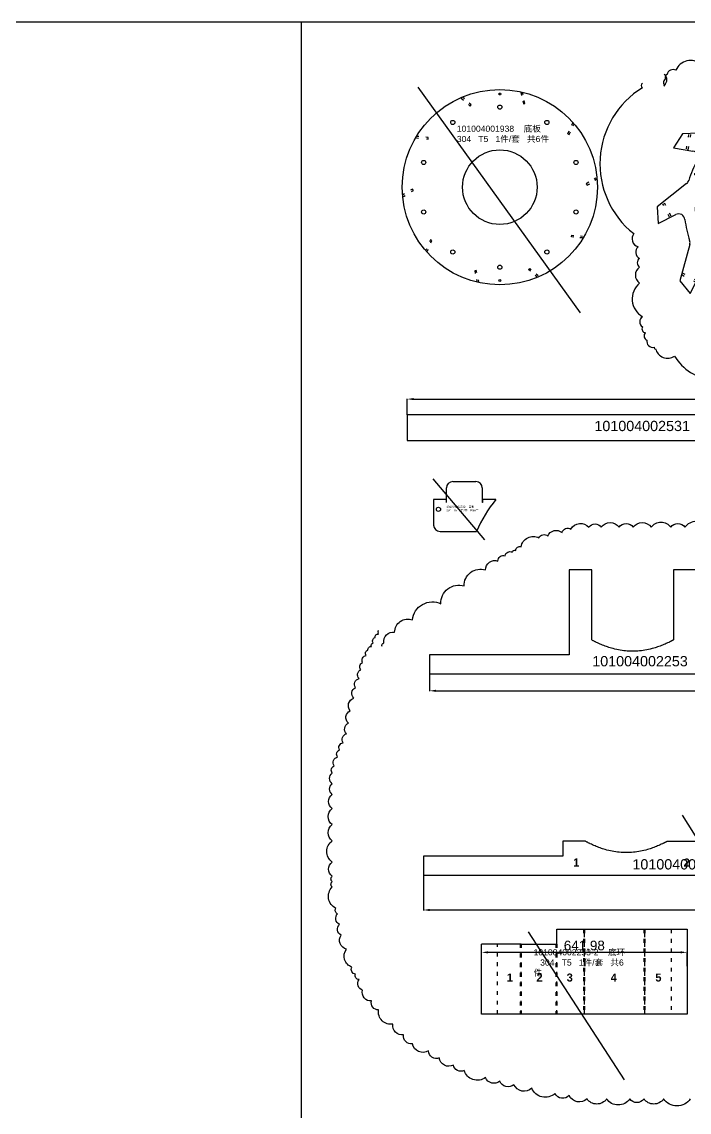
# Model space of a CAD drawing. Extents: x -89772 to 15958, y -15806 to 15762.
# Drawn here: x -36096 to -34011, y 9056 to 12460 of the extents above; entities that cross this region are included whole.
import ezdxf

# ---------------------------------------------------------------- set-up
doc = ezdxf.new("R2010")
doc.units = 0
doc.linetypes.add('ACAD_ISO03W100', pattern=[30, 12, -18])
doc.layers.get('0').update_dxf_attribs({"linetype": 'CONTINUOUS'})
doc.layers.get('DEFPOINTS').update_dxf_attribs({"linetype": 'CONTINUOUS'})
doc.styles.get("Standard").update_dxf_attribs({"font": 'arial.ttf'})
doc.dimstyles.new('ISO-25', dxfattribs={"dimtxt": 30, "dimasz": 20, "dimexe": 1.25, "dimexo": 0.625, "dimtad": 1, "dimtxsty": 'STANDARD', "dimcen": 2.5, "dimazin": 3, "dimtfac": 1, "dimtmove": 0, "dimatfit": 3})

# ---------------------------------------------------------------- blocks, each defined once
blk = doc.blocks.new('101004001938____底板')
at = {"color": 6, "linetype": 'CONTINUOUS'}
for p, q in [((-9914.3, 2223.4), (-9907.9, 2217.7)), ((-9904.7, 2221.6), (-9910.4, 2226.6)), ((-9728.3, 2241.4), (-9726.2, 2232.3)), ((-9721.5, 2234.1), (-9723, 2240.8)), ((-9722.2, 2214.2), (-9720.3, 2205.7)), ((-9715.4, 2206.7), (-9717.7, 2217)), ((-9892.3, 2203.9), (-9887.1, 2199.3)), ((-9883.8, 2203.1), (-9890, 2208.5)), ((-9887.1, 2199.3), (-9883.8, 2203.1)), ((-9720.3, 2205.7), (-9715.4, 2206.7)), ((-9567.4, 2145.7), (-9570.6, 2138.4)), ((-9581.7, 2112.8), (-9577.9, 2121.5)), ((-9581.7, 2112.8), (-9577.1, 2110.8)), ((-9577.1, 2110.8), (-9573.6, 2118.9)), ((-9563.1, 2143), (-9566, 2136.4)), ((-10054.7, 2099.7), (-10047.8, 2099)), ((-10046.8, 2103.9), (-10053.1, 2104.5)), ((-10017.8, 2101.2), (-10024.9, 2101.8)), ((-10023, 2096.6), (-10018.3, 2096.2)), ((-10018.3, 2096.2), (-10017.8, 2101.2)), ((-9515.7, 1961.1), (-9524.1, 1956.1)), ((-9524.1, 1956.1), (-9521.6, 1951.8)), ((-9521.6, 1951.8), (-9513.2, 1956.8)), ((-9494.1, 1973.9), (-9499.3, 1970.8)), ((-9491.6, 1969.5), (-9497, 1966.3)), ((-10091.9, 1924.8), (-10097.3, 1921.6)), ((-10094.8, 1917.3), (-10090.1, 1920.1)), ((-10066.3, 1939.9), (-10072.7, 1936.2)), ((-10069.7, 1932.1), (-10063.8, 1935.6)), ((-10063.8, 1935.6), (-10066.3, 1939.9)), ((-10010.8, 1781), (-10013.2, 1775.4)), ((-10006.2, 1779), (-10010.8, 1781)), ((-10009.3, 1771.8), (-10006.2, 1779)), ((-9570.1, 1790.6), (-9569.6, 1795.6)), ((-9563.1, 1789.9), (-9570.1, 1790.6)), ((-9569.6, 1795.6), (-9562.4, 1794.9)), ((-9535.8, 1787.3), (-9544.2, 1788.1)), ((-9535.8, 1792.3), (-9542.2, 1792.9)), ((-10024.9, 1748.6), (-10022.3, 1754.6)), ((-10020.3, 1746.6), (-10017.9, 1752.2)), ((-9867.6, 1686.1), (-9872.5, 1685)), ((-9872.5, 1685), (-9870.7, 1676.9)), ((-9865.8, 1678), (-9867.6, 1686.1)), ((-9704.1, 1688.7), (-9700.8, 1692.4)), ((-9698.6, 1683.8), (-9704.1, 1688.7)), ((-9700.8, 1692.4), (-9695.8, 1688)), ((-9678.1, 1665.7), (-9683.5, 1670.4)), ((-9674.2, 1668.9), (-9680.2, 1674.2)), ((-9864.9, 1650.9), (-9866.3, 1657.4)), ((-9859.8, 1650.9), (-9861.1, 1656.8))]:
    blk.add_line(p, q, dxfattribs=at)
at = {"color": 7, "linetype": 'CONTINUOUS'}
for centre, radius in [((-9794, 1945.9), 304.8), ((-9794, 2195.9), 6.5), ((-9940.9, 2148.1), 6.5), ((-9647, 2148.1), 6.5), ((-9794, 1945.9), 116.5), ((-10031.7, 2023.1), 6.5), ((-9556.2, 2023.1), 6.5), ((-10031.7, 1868.6), 6.5), ((-9556.2, 1868.6), 6.5), ((-9940.9, 1743.6), 6.5), ((-9647, 1743.6), 6.5), ((-9794, 1695.9), 6.5)]:
    blk.add_circle(centre, radius, dxfattribs=at)
at = {"color": 6, "linetype": 'CONTINUOUS'}
for centre in [(-9794, 2236.9), (-9794, 1654.9)]:
    blk.add_circle(centre, 3, dxfattribs=at)
at = {"color": 3, "insert": (-9928.3, 2138), "char_height": 19.2, "width": 295.483, "attachment_point": 1}
blk.add_mtext('101004001938    {\\fSimSun|b0|i0|c134|p2;底板  } 304   T5   1{\\fSimSun|b0|i0|c134|p2;件}/{\\fSimSun|b0|i0|c134|p2;套}   {\\fSimSun|b0|i0|c134|p2;共}6{\\fSimSun|b0|i0|c134|p2;件}', dxfattribs=at)
blk = doc.blocks.new('101004002509____顶板')
at = {"color": 7, "linetype": 'CONTINUOUS'}
for p, q in [((-8967.4, 2250), (-9015.6, 2231.8)), ((-8869.5, 2185.4), (-8967.4, 2250)), ((-8776.3, 2259.2), (-8767.1, 2198.1)), ((-8726.6, 2245.7), (-8776.3, 2259.2)), ((-9015.6, 2231.8), (-8972.2, 2187.7)), ((-8685.4, 2135.8), (-8726.6, 2245.7)), ((-9164.8, 2112.1), (-9193, 2068.9)), ((-9047.5, 2117.3), (-9164.8, 2112.1)), ((-8566.6, 2140.8), (-8595.1, 2085.9)), ((-8534.3, 2100.6), (-8566.6, 2140.8)), ((-8565.6, 1987.5), (-8534.3, 2100.6)), ((-9193, 2068.9), (-9132.1, 2058.8)), ((-9151.6, 1957.5), (-9243.4, 1884.4)), ((-8466.6, 1921.7), (-8521.8, 1894.1)), ((-8464.1, 1870.2), (-8466.6, 1921.7)), ((-9243.4, 1884.4), (-9240.9, 1832.9)), ((-9240.9, 1832.9), (-9185.6, 1860.5)), ((-8555.9, 1797.1), (-8464.1, 1870.2)), ((-9141.9, 1767.1), (-9173.1, 1654)), ((-9140.8, 1613.8), (-9112.4, 1668.6)), ((-8514.4, 1685.6), (-8575.4, 1695.8)), ((-8542.7, 1642.5), (-8514.4, 1685.6)), ((-9173.1, 1654), (-9140.8, 1613.8)), ((-8659.9, 1637.3), (-8542.7, 1642.5)), ((-9022.1, 1618.8), (-8980.9, 1508.9)), ((-8838, 1569.2), (-8740.1, 1504.5)), ((-8691.9, 1522.8), (-8735.2, 1566.8)), ((-8931.1, 1495.4), (-8940.3, 1556.5)), ((-8980.9, 1508.9), (-8931.1, 1495.4)), ((-8740.1, 1504.5), (-8691.9, 1522.8))]:
    blk.add_line(p, q, dxfattribs=at)
at = {"color": 6, "linetype": 'CONTINUOUS'}
for p, q in [((-8952.4, 2237.8), (-8959.4, 2230.9)), ((-8947.7, 2234.1), (-8954.6, 2227.3)), ((-8768.4, 2220), (-8760.6, 2221.1)), ((-8767.5, 2214), (-8759.7, 2215.2)), ((-8721.8, 2227), (-8730.8, 2225.6)), ((-8729.9, 2219.7), (-8721.8, 2220.9)), ((-8986.5, 2204.3), (-8980.3, 2210.4)), ((-8982.2, 2200.1), (-8976.1, 2206.1)), ((-9145.7, 2109.9), (-9147, 2102)), ((-9139.6, 2109.9), (-9140.9, 2102)), ((-8586.4, 2099.2), (-8577.6, 2094.7)), ((-8582.6, 2104), (-8574.9, 2100)), ((-8553.9, 2082.3), (-8543.4, 2076.9)), ((-8542.4, 2083.1), (-8551.1, 2087.7)), ((-9151.7, 2073.7), (-9153.1, 2065.2)), ((-9145.8, 2072.8), (-9147.4, 2062.9)), ((-9226.9, 1894.4), (-9223.9, 1888.4)), ((-9221.5, 1897.1), (-9218.1, 1890.1)), ((-8503.1, 1891.9), (-8506.4, 1898.5)), ((-8501.5, 1902.1), (-8497.3, 1893.7)), ((-9210.5, 1861.5), (-9206.4, 1853.4)), ((-9205.7, 1865.4), (-9201, 1856.1)), ((-8486, 1857.6), (-8489.9, 1865.4)), ((-8480.6, 1860.3), (-8484.5, 1868.1)), ((-9165.7, 1671.8), (-9159.4, 1668.5)), ((-9163, 1677.1), (-9157.5, 1674.3)), ((-8561.2, 1684.8), (-8560.2, 1690.9)), ((-8555.4, 1683), (-8554.2, 1690)), ((-9130.7, 1653.6), (-9124.3, 1650.3)), ((-9128.5, 1659.2), (-9122.5, 1656.1)), ((-8567.6, 1646.2), (-8566.3, 1654.3)), ((-8561.8, 1644.5), (-8560.5, 1652.5)), ((-8986.5, 1533.5), (-8979.2, 1534.6)), ((-8950, 1539), (-8943, 1540.1)), ((-8948.3, 1533.2), (-8942.1, 1534.2)), ((-8733, 1546.9), (-8725.3, 1554.5)), ((-8728.7, 1542.6), (-8721.8, 1549.4)), ((-8985.6, 1527.6), (-8979.2, 1528.6)), ((-8758.8, 1521.5), (-8749.9, 1530.2)), ((-8754.6, 1517.2), (-8746.9, 1524.8))]:
    blk.add_line(p, q, dxfattribs=at)
at = {"color": 7, "linetype": 'CONTINUOUS'}
blk.add_circle((-8853.7, 1877.3), 269.8, dxfattribs=at)
at = {"color": 6, "linetype": 'CONTINUOUS'}
for centre in [(-9123.5, 1986.3), (-8583.9, 1768.3)]:
    blk.add_circle(centre, 3, dxfattribs=at)
at = {"color": 7, "linetype": 'CONTINUOUS'}
for centre, radius, start, end in [((-8986.5, 2173.7), 20, 294.1277, 44.5491), ((-8858.4, 2202.1), 20, 236.5491, 270.8332), ((-8853.7, 1877.3), 304.8, 78.1277, 90.8332), ((-8786.9, 2195.1), 20, 258.1277, 8.5491), ((-8853.7, 1877.3), 304.8, 114.1277, 126.8332), ((-9048.4, 2137.2), 20, 272.5491, 306.8332), ((-8666.7, 2142.8), 20, 200.5491, 234.8332), ((-8853.7, 1877.3), 304.8, 42.1277, 54.8332), ((-8612.8, 2095.2), 20, 222.1277, 332.5491), ((-9135.4, 2039.1), 20, 330.1277, 80.5491), ((-8853.7, 1877.3), 304.8, 150.1277, 162.8332), ((-8546.3, 1982.1), 20, 164.5491, 198.8332), ((-8853.7, 1877.3), 304.8, 6.1277, 18.8332), ((-9164.1, 1973.2), 20, 308.5491, 342.8332), ((-8530.8, 1912), 20, 186.1277, 296.5491), ((-9176.7, 1842.6), 20, 6.1277, 116.5491), ((-8853.7, 1877.3), 304.8, 186.1277, 198.8332), ((-9161.1, 1772.4), 20, 344.5491, 18.8332), ((-8853.7, 1877.3), 304.8, 330.1277, 342.8332), ((-8543.4, 1781.4), 20, 128.5491, 162.8332), ((-8572.1, 1715.5), 20, 150.1277, 260.5491), ((-9094.6, 1659.4), 20, 42.1277, 152.5491), ((-8853.7, 1877.3), 304.8, 222.1277, 234.8332), ((-8659, 1617.3), 20, 92.5491, 126.8332), ((-9040.8, 1611.8), 20, 20.5491, 54.8332), ((-8853.7, 1877.3), 304.8, 294.1277, 306.8332), ((-8920.5, 1559.4), 20, 78.1277, 188.5491), ((-8853.7, 1877.3), 304.8, 258.1277, 270.8332), ((-8849, 1552.5), 20, 56.5491, 90.8332), ((-8721, 1580.9), 20, 114.1277, 224.5491)]:
    blk.add_arc(centre, radius, start, end, dxfattribs=at)
at = {"color": 3, "insert": (-8944.1, 2164.1), "char_height": 6.4, "width": 195.791, "attachment_point": 1}
blk.add_mtext('101004002509    {\\fSimSun|b0|i0|c134|p2;顶板  } 304   T5   1{\\fSimSun|b0|i0|c134|p2;件}/{\\fSimSun|b0|i0|c134|p2;套}   {\\fSimSun|b0|i0|c134|p2;共}6{\\fSimSun|b0|i0|c134|p2;件}', dxfattribs=at)
blk = doc.blocks.new('101004002532____弯板VV1')
at = {"color": 7, "linetype": 'CONTINUOUS'}
for p, q in [((-6768.6, 1979.5), (-6696.6, 1979.5)), ((-6788.6, 1913.8), (-6788.6, 1959.5)), ((-6676.6, 1959.5), (-6676.6, 1913.8)), ((-6828.6, 1923.8), (-6828.6, 1843.8)), ((-6788.8, 1923.8), (-6828.6, 1923.8)), ((-6788.8, 1913.8), (-6788.8, 1923.8)), ((-6788.8, 1913.8), (-6788.6, 1913.8)), ((-6676.4, 1913.8), (-6676.6, 1913.8)), ((-6676.4, 1923.8), (-6676.4, 1913.8)), ((-6634.1, 1923.8), (-6676.4, 1923.8)), ((-6808.6, 1823.8), (-6694.4, 1823.8))]:
    blk.add_line(p, q, dxfattribs=at)
blk.add_circle((-6813.6, 1892.8), 6.5, dxfattribs=at)
for centre, radius, start, end in [((-6768.6, 1959.5), 20, 90, 180), ((-6696.6, 1959.5), 20, 0, 90), ((-6299.1, 1653.8), 430.3, 141.1363, 156.7295), ((-6808.6, 1843.8), 20, 180, 270)]:
    blk.add_arc(centre, radius, start, end, dxfattribs=at)
at = {"color": 3, "insert": (-6788.9, 1903.8), "char_height": 6.4, "width": 102.49, "attachment_point": 1}
blk.add_mtext('101004002532    {\\fSimSun|b0|i0|c134|p2;弯板  } 304   T5   4{\\fSimSun|b0|i0|c134|p2;件}/{\\fSimSun|b0|i0|c134|p2;套}   {\\fSimSun|b0|i0|c134|p2;共}96{\\fSimSun|b0|i0|c134|p2;件}', dxfattribs=at)
blk = doc.blocks.new('101004002531____环')
at = {"color": 7, "linetype": 'CONTINUOUS'}
for p, q in [((-6911.1, 2187.7), (-6911.1, 2107.7)), ((-4385.2, 2187.7), (-6911.1, 2187.7)), ((-4385.2, 2107.7), (-4385.2, 2187.7)), ((-6911.1, 2107.7), (-4385.2, 2107.7))]:
    blk.add_line(p, q, dxfattribs=at)
at = {"color": 3, "insert": (-6326.5, 2169.1), "char_height": 32, "width": 988.201, "attachment_point": 1}
blk.add_mtext('101004002531    {\\fSimSun|b0|i0|c134|p2;环  } 304   T5   1{\\fSimSun|b0|i0|c134|p2;件}/{\\fSimSun|b0|i0|c134|p2;套}   {\\fSimSun|b0|i0|c134|p2;共}24{\\fSimSun|b0|i0|c134|p2;件}', dxfattribs=at)
blk = doc.blocks.new('*D21')
at = {"color": 0}
for p, q in [((-34660, 9511.9), (-34660, 9556)), ((-34640, 9554.8), (-34038.1, 9554.8)), ((-34018.1, 9511.9), (-34018.1, 9556))]:
    blk.add_line(p, q, dxfattribs=at)
for points in [[(-34640, 9558.1), (-34640, 9551.4), (-34660, 9554.8)], [(-34038.1, 9558.1), (-34038.1, 9551.4), (-34018.1, 9554.8)]]:
    blk.add_solid(points, dxfattribs=at)
at = {"layer": 'DEFPOINTS', "color": 0}
for p in [(-34018.1, 9554.8), (-34660, 9511.2), (-34018.1, 9511.2)]:
    blk.add_point(p, dxfattribs=at)
at = {"color": 0, "insert": (-34339, 9573.4), "char_height": 30, "attachment_point": 5}
blk.add_mtext('641,98', dxfattribs=at)
blk = doc.blocks.new('*D23')
at = {"color": 0}
for p, q in [((-34841.7, 9794.8), (-34841.7, 9685.7)), ((-32310.7, 9794.8), (-32310.7, 9685.7)), ((-34821.7, 9687), (-32330.7, 9687))]:
    blk.add_line(p, q, dxfattribs=at)
for points in [[(-34821.7, 9690.3), (-34821.7, 9683.7), (-34841.7, 9687)], [(-32330.7, 9690.3), (-32330.7, 9683.7), (-32310.7, 9687)]]:
    blk.add_solid(points, dxfattribs=at)
at = {"layer": 'DEFPOINTS', "color": 0}
for p in [(-34841.7, 9795.4), (-32310.7, 9795.4), (-32310.7, 9687)]:
    blk.add_point(p, dxfattribs=at)
at = {"color": 0, "insert": (-33576.2, 9705.7), "char_height": 30, "attachment_point": 5}
blk.add_mtext('2530,96', dxfattribs=at)
blk = doc.blocks.new('101004002253-1____底环')
at = {"color": 7, "linetype": 'CONTINUOUS'}
for p, q in [((-34405.9, 9901.5), (-34405.9, 9855.4)), ((-33971, 9855.4), (-33971, 9901.5)), ((-34405.9, 9855.4), (-34841.7, 9855.4)), ((-34841.7, 9855.4), (-34841.7, 9795.4)), ((-33535.2, 9855.4), (-33971, 9855.4)), ((-33024.6, 9855.4), (-33451.9, 9855.4)), ((-32405.2, 9855.4), (-32839.3, 9855.4)), ((-32310.7, 9855.4), (-32323.1, 9855.4)), ((-32310.7, 9795.4), (-32310.7, 9855.4)), ((-34841.7, 9795.4), (-32310.7, 9795.4))]:
    blk.add_line(p, q, dxfattribs=at)
for p, q in [((-34335.6, 9901.5), (-34405.9, 9901.5)), ((-34080, 9901.5), (-33971, 9901.5)), ((-33535.2, 9855.4), (-33451.9, 9855.4)), ((-33024.6, 9855.4), (-32839.3, 9855.4)), ((-32405.2, 9855.4), (-32323.1, 9855.4))]:
    blk.add_line(p, q)
at = {"color": 1}
for p, q in [((-33535.2, 9855.4), (-33535.2, 9853.4)), ((-33451.9, 9855.4), (-33451.9, 9853.4)), ((-33024.6, 9855.4), (-33024.6, 9853.4)), ((-32839.3, 9855.4), (-32839.3, 9853.4)), ((-32405.2, 9855.4), (-32405.2, 9854.4)), ((-32323.1, 9855.4), (-32323.1, 9854.4))]:
    blk.add_line(p, q, dxfattribs=at)
at = {"color": 7, "linetype": 'CONTINUOUS'}
blk.add_open_spline([(-34080, 9901.5), (-34080.5, 9901.2), (-34081.6, 9900.6), (-34083.3, 9899.7), (-34085, 9898.8), (-34086.7, 9897.9), (-34088.3, 9897.1), (-34090, 9896.2), (-34091.6, 9895.4), (-34093.2, 9894.6), (-34096.8, 9892.9), (-34102.4, 9890.2), (-34112.7, 9885.8), (-34125.7, 9880.7), (-34143.6, 9875), (-34163.5, 9870.2), (-34185.6, 9867), (-34207.8, 9866), (-34229.9, 9867), (-34252, 9870.2), (-34271.9, 9875), (-34289.8, 9880.7), (-34302.8, 9885.8), (-34313.1, 9890.2), (-34319.1, 9893.1), (-34323.6, 9895.3), (-34326.5, 9896.7), (-34329.5, 9898.3), (-34332.5, 9899.9), (-34334.5, 9900.9), (-34335.6, 9901.5)], degree=3, knots=[0, 0, 0, 0, 0.007194, 0.014326, 0.021396, 0.028403, 0.035348, 0.042232, 0.049054, 0.055814, 0.062514, 0.093982, 0.125026, 0.188271, 0.250035, 0.334705, 0.417786, 0.5, 0.582211, 0.665293, 0.749965, 0.811727, 0.874975, 0.906015, 0.937487, 0.949555, 0.961839, 0.974341, 0.987061, 1, 1, 1, 1], dxfattribs=at)
at = {"color": 6, "char_height": 25, "width": 25, "attachment_point": 1}
for s, insert in [('{\\fArial|b1|i0|c0|p34;1}', (-34373.9, 9847.8)), ('{\\fArial|b1|i0|c0|p34;2}', (-34028.8, 9847.8)), ('{\\fArial|b1|i0|c0|p34;3}', (-33501.6, 9847.8)), ('{\\fArial|b1|i0|c0|p34;4}', (-32939.7, 9847.8)), ('{\\fArial|b1|i0|c0|p34;5}', (-32369.2, 9847.8))]:
    blk.add_mtext(s, dxfattribs=dict(at, insert=insert))
at = {"color": 3, "insert": (-34188.8, 9845.6), "char_height": 32, "width": 1021.083, "attachment_point": 1}
blk.add_mtext('101004002253-1    {\\fSimSun|b0|i0|c134|p2;底环  } 304   T5   1{\\fSimSun|b0|i0|c134|p2;件}/{\\fSimSun|b0|i0|c134|p2;套}   {\\fSimSun|b0|i0|c134|p2;共}6{\\fSimSun|b0|i0|c134|p2;件}', dxfattribs=at)
blk = doc.blocks.new('101004002253-2____底环')
for p, q in [((-34424.7, 9626.8), (-34338.4, 9626.8)), ((-34424.7, 9580.7), (-34424.7, 9626.8)), ((-34338.4, 9626.8), (-34150.2, 9626.8)), ((-34150.2, 9626.8), (-34018.1, 9626.8)), ((-34610, 9580.7), (-34660, 9580.7)), ((-34536.6, 9580.7), (-34610, 9580.7)), ((-34536.6, 9580.7), (-34424.7, 9580.7)), ((-34610, 9361.8), (-34660, 9361.8))]:
    blk.add_line(p, q)
at = {"color": 6, "linetype": 'ACAD_ISO03W100'}
for p, q in [((-34341.4, 9626.8), (-34341.4, 9361.8)), ((-34338.4, 9626.8), (-34338.4, 9361.8)), ((-34338.4, 9361.8), (-34338.4, 9626.8)), ((-34153.2, 9626.8), (-34153.2, 9361.8)), ((-34150.2, 9626.8), (-34150.2, 9361.8)), ((-34150.2, 9361.8), (-34150.2, 9626.8)), ((-34068.1, 9626.8), (-34068.1, 9361.8)), ((-34610, 9361.8), (-34610, 9580.7)), ((-34539.6, 9580.7), (-34539.6, 9361.8)), ((-34536.6, 9580.7), (-34536.6, 9361.8)), ((-34536.6, 9361.8), (-34536.6, 9580.7)), ((-34427.7, 9580.7), (-34427.7, 9361.8)), ((-34424.7, 9580.7), (-34424.7, 9361.8)), ((-34424.7, 9361.8), (-34424.7, 9580.7))]:
    blk.add_line(p, q, dxfattribs=at)
at = {"color": 7, "linetype": 'CONTINUOUS'}
for p, q in [((-34018.1, 9626.8), (-34018.1, 9361.8)), ((-34660, 9361.8), (-34660, 9580.7)), ((-34536.6, 9361.8), (-34610, 9361.8)), ((-34424.7, 9361.8), (-34536.6, 9361.8)), ((-34338.4, 9361.8), (-34424.7, 9361.8)), ((-34150.2, 9361.8), (-34338.4, 9361.8)), ((-34018.1, 9361.8), (-34150.2, 9361.8))]:
    blk.add_line(p, q, dxfattribs=at)
at = {"color": 3, "insert": (-34497.4, 9564.6), "char_height": 19.2, "width": 288.525, "attachment_point": 1}
blk.add_mtext('101004002253-2    {\\fSimSun|b0|i0|c134|p2;底环  } 304   T5   1{\\fSimSun|b0|i0|c134|p2;件}/{\\fSimSun|b0|i0|c134|p2;套}   {\\fSimSun|b0|i0|c134|p2;共}6{\\fSimSun|b0|i0|c134|p2;件}', dxfattribs=at)
at = {"color": 6, "char_height": 25, "width": 25, "attachment_point": 1}
for s, insert in [('{\\fArial|b1|i0|c0|p34;1}', (-34581.1, 9488.6)), ('{\\fArial|b1|i0|c0|p34;2}', (-34488.6, 9488.6)), ('{\\fArial|b1|i0|c0|p34;3}', (-34394.2, 9488.6)), ('{\\fArial|b1|i0|c0|p34;4}', (-34256.7, 9488.6)), ('{\\fArial|b1|i0|c0|p34;5}', (-34117.3, 9488.6))]:
    blk.add_mtext(s, dxfattribs=dict(at, insert=insert))
blk = doc.blocks.new('*D194')
at = {"color": 0}
for p, q in [((-34892.1, 11233.6), (-34892.1, 11283.6)), ((-34872.1, 11282.3), (-32386.1, 11282.3)), ((-32366.1, 11233.6), (-32366.1, 11283.6))]:
    blk.add_line(p, q, dxfattribs=at)
for points in [[(-34872.1, 11285.7), (-34872.1, 11279), (-34892.1, 11282.3)], [(-32386.1, 11285.7), (-32386.1, 11279), (-32366.1, 11282.3)]]:
    blk.add_solid(points, dxfattribs=at)
at = {"layer": 'DEFPOINTS', "color": 0}
for p in [(-32366.1, 11282.3), (-34892.1, 11233), (-32366.1, 11233)]:
    blk.add_point(p, dxfattribs=at)
at = {"color": 0, "insert": (-33629.1, 11301), "char_height": 30, "attachment_point": 5}
blk.add_mtext('2525,96', dxfattribs=at)
blk = doc.blocks.new('*D22')
at = {"color": 0}
for p, q in [((-34822.1, 10423.5), (-34822.1, 10370.2)), ((-32291.2, 10423.5), (-32291.2, 10370.2)), ((-34802.1, 10371.4), (-32311.2, 10371.4))]:
    blk.add_line(p, q, dxfattribs=at)
for points in [[(-34802.1, 10374.8), (-34802.1, 10368.1), (-34822.1, 10371.4)], [(-32311.2, 10374.8), (-32311.2, 10368.1), (-32291.2, 10371.4)]]:
    blk.add_solid(points, dxfattribs=at)
at = {"layer": 'DEFPOINTS', "color": 0}
for p in [(-34822.1, 10424.2), (-32291.2, 10424.2), (-32291.2, 10371.4)]:
    blk.add_point(p, dxfattribs=at)
at = {"color": 0, "insert": (-33556.7, 10390.1), "char_height": 30, "attachment_point": 5}
blk.add_mtext('2530,96', dxfattribs=at)
blk = doc.blocks.new('101004002253____底环')
at = {"color": 7, "linetype": 'CONTINUOUS'}
for p, q in [((-34386.39, 10749.17), (-34386.39, 10484.17)), ((-34316.005, 10749.17), (-34386.39, 10749.17)), ((-34316.005, 10530.231), (-34316.005, 10749.17)), ((-34060.401, 10749.17), (-34060.401, 10530.231)), ((-33951.413, 10749.17), (-34060.401, 10749.17)), ((-33951.413, 10484.17), (-33951.413, 10749.17)), ((-33515.604, 10749.17), (-33515.604, 10484.17)), ((-33432.396, 10749.17), (-33515.604, 10749.17)), ((-33432.396, 10484.17), (-33432.396, 10749.17)), ((-33005.029, 10749.17), (-33005.029, 10484.17)), ((-32819.739, 10749.17), (-33005.029, 10749.17)), ((-32819.739, 10484.17), (-32819.739, 10749.17)), ((-32385.641, 10749.17), (-32385.641, 10484.17)), ((-32303.534, 10749.17), (-32385.641, 10749.17)), ((-32303.534, 10484.17), (-32303.534, 10749.17)), ((-34386.39, 10484.17), (-34822.143, 10484.17)), ((-34822.143, 10484.17), (-34822.143, 10424.17)), ((-33515.604, 10484.17), (-33951.413, 10484.17)), ((-33005.029, 10484.17), (-33432.396, 10484.17)), ((-32385.641, 10484.17), (-32819.739, 10484.17)), ((-32291.186, 10484.17), (-32303.534, 10484.17)), ((-32291.186, 10424.17), (-32291.186, 10484.17)), ((-34822.143, 10424.17), (-32291.186, 10424.17))]:
    blk.add_line(p, q, dxfattribs=at)
blk.add_open_spline([(-34060.401, 10530.231), (-34060.966, 10529.925), (-34062.09, 10529.315), (-34063.775, 10528.415), (-34065.45, 10527.53), (-34067.114, 10526.663), (-34068.769, 10525.811), (-34070.412, 10524.976), (-34072.046, 10524.157), (-34073.67, 10523.354), (-34077.276, 10521.597), (-34082.874, 10518.977), (-34093.168, 10514.487), (-34106.17, 10509.452), (-34124.011, 10503.741), (-34143.97, 10498.963), (-34166.094, 10495.78), (-34188.203, 10494.717), (-34210.311, 10495.78), (-34232.436, 10498.963), (-34252.395, 10503.74), (-34270.236, 10509.452), (-34283.238, 10514.487), (-34293.532, 10518.977), (-34299.564, 10521.8), (-34304.04, 10523.994), (-34306.98, 10525.472), (-34309.958, 10527.005), (-34312.973, 10528.592), (-34314.989, 10529.681), (-34316.005, 10530.231)], degree=3, knots=[0, 0, 0, 0, 0.00719443, 0.01432631, 0.02139581, 0.02840311, 0.03534841, 0.0422319, 0.04905377, 0.05581424, 0.06251351, 0.09398222, 0.12502557, 0.18827063, 0.25003484, 0.33470522, 0.41778632, 0.50000009, 0.58221141, 0.66529251, 0.74996534, 0.81172677, 0.87497463, 0.90601517, 0.93748669, 0.94955499, 0.96183931, 0.97434085, 0.98706072, 1, 1, 1, 1], dxfattribs=at)
at = {"color": 3, "insert": (-34314.168, 10479.87), "char_height": 32, "width": 1021.08343, "attachment_point": 1}
blk.add_mtext('101004002253    {\\fSimSun|b0|i0|c134|p2;底环  } 304   T5   1{\\fSimSun|b0|i0|c134|p2;件}/{\\fSimSun|b0|i0|c134|p2;套}   {\\fSimSun|b0|i0|c134|p2;共}6{\\fSimSun|b0|i0|c134|p2;件}', dxfattribs=at)
at = {"color": 1}
dim = blk.add_linear_dim(base=(-32291.186, 10371.428), p1=(-34822.143, 10424.17), p2=(-32291.186, 10424.17), dimstyle='ISO-25', dxfattribs=at)
dim.commit()
dim.dimension.update_dxf_attribs({"geometry": '*D22', "text_midpoint": (-33556.664, 10390.082)})

msp = doc.modelspace()

# ---------------------------------------------------------------- linework, layer by layer
at = {"color": 1}
for p, q in [((-89772.475, 12460.351), (15958.459, 12460.351)), ((-35223.735, 12460.351), (-35223.735, -5465.433)), ((-34859.001, 12256.052), (-34352.398, 11551.557)), ((-34811.562, 11033.085), (-34650.862, 10842.437)), ((-34033.256, 9982.977), (-33848.51, 9686.999)), ((-34514.822, 9618.972), (-34214.843, 9156.522))]:
    msp.add_line(p, q, dxfattribs=at)
at = {"color": 4}
for points in [[(-33975.239, 12327.299, 0.52056705), (-34052.697, 12309.086, 0.52056705), (-34052.697, 12309.086, 0.52056705), (-34080.036, 12295.426, 0.52056705), (-34080.036, 12295.426, 0.52056705), (-34084.592, 12290.872, 0.52056705), (-34084.592, 12290.872, 0.52056705), (-34084.592, 12281.766, 0.52056705), (-34084.592, 12281.766, 0.52056705), (-34089.149, 12263.552, 0.52056705), (-34089.149, 12263.552, 0.52056705), (-34089.149, 12258.999, 0.52056705), (-34089.149, 12258.999, 0.52056705), (-34089.149, 12263.552, 0.52056705), (-34089.149, 12263.552, 0.52056705), (-34089.149, 12295.426, 0.52056705), (-34089.149, 12295.426)], [(-34157.495, 12268.106, 0.52056705), (-34157.495, 12254.446, 0.52056705), (-34157.495, 12254.446, 0.52056705), (-34184.833, 11799.112, 0.52056705), (-34184.833, 11799.112, 0.52056705), (-34171.164, 11758.132, 0.52056705), (-34171.164, 11758.132, 0.52056705), (-34166.607, 11721.705, 0.52056705), (-34166.607, 11721.705, 0.52056705), (-34166.607, 11694.385, 0.52056705), (-34166.607, 11694.385, 0.52056705), (-34166.607, 11644.298, 0.52056705), (-34166.607, 11644.298, 0.52056705), (-34157.495, 11539.572, 0.52056705), (-34157.495, 11539.572, 0.52056705), (-34157.495, 11507.698, 0.52056705), (-34157.495, 11507.698, 0.52056705), (-34148.382, 11489.485, 0.52056705), (-34148.382, 11489.485, 0.52056705), (-34143.825, 11466.718, 0.52056705), (-34143.825, 11466.718, 0.52056705), (-34121.043, 11443.952, 0.52056705), (-34121.043, 11443.952, 0.52056705), (-34116.487, 11439.398, 0.52056705), (-34116.487, 11439.398, 0.52056705), (-34057.254, 11416.632, 0.52056705), (-34057.254, 11416.632, 0.52056705), (-33811.209, 11398.418, 0.52056705)]]:
    msp.add_lwpolyline(points, format="xyb", dxfattribs=at)
at = {"color": 1}
for points in [[(-34970.228, 10509.589, -0.52056705), (-34964.666, 10520.712, -0.52056705), (-34964.666, 10520.712, -0.52056705), (-34931.292, 10554.079, -0.52056705), (-34931.292, 10554.079, -0.52056705), (-34875.67, 10593.008, -0.52056705), (-34875.67, 10593.008, -0.52056705), (-34786.673, 10643.059, -0.52056705), (-34786.673, 10643.059, -0.52056705), (-34714.364, 10698.672, -0.52056705), (-34714.364, 10698.672, -0.52056705), (-34647.617, 10748.723, -0.52056705), (-34647.617, 10748.723, -0.52056705), (-34608.681, 10776.529, -0.52056705), (-34608.681, 10776.529, -0.52056705), (-34586.432, 10793.212, -0.52056705), (-34586.432, 10793.212, -0.52056705), (-34564.183, 10804.335, -0.52056705), (-34564.183, 10804.335, -0.52056705), (-34553.059, 10809.896, -0.52056705), (-34553.059, 10809.896, -0.52056705), (-34536.372, 10821.019, -0.52056705), (-34536.372, 10821.019, -0.52056705), (-34480.749, 10848.825, -0.52056705), (-34480.749, 10848.825, -0.52056705), (-34452.938, 10854.386, -0.52056705), (-34452.938, 10854.386, -0.52056705), (-34408.44, 10865.509, -0.52056705), (-34408.44, 10865.509, -0.52056705), (-34380.628, 10876.631, -0.52056705), (-34380.628, 10876.631, -0.52056705), (-34325.006, 10882.192, -0.52056705), (-34325.006, 10882.192, -0.52056705), (-34286.07, 10882.192, -0.52056705), (-34286.07, 10882.192, -0.52056705), (-34230.447, 10882.192, -0.52056705), (-34230.447, 10882.192, -0.52056705), (-34185.949, 10882.192, -0.52056705), (-34185.949, 10882.192, -0.52056705), (-34130.327, 10882.192, -0.52056705), (-34130.327, 10882.192, -0.52056705), (-34069.142, 10882.192, -0.52056705), (-34069.142, 10882.192, -0.52056705), (-34024.644, 10882.192, -0.52056705), (-34024.644, 10882.192, -0.52056705), (-33952.334, 10882.192, -0.52056705)], [(-34007.957, 9097.035, -0.52056705), (-34091.391, 9097.035, -0.52056705), (-34091.391, 9097.035, -0.52056705), (-34152.576, 9097.035, -0.52056705), (-34152.576, 9097.035, -0.52056705), (-34197.074, 9097.035, -0.52056705), (-34197.074, 9097.035, -0.52056705), (-34269.383, 9097.035, -0.52056705), (-34269.383, 9097.035, -0.52056705), (-34330.568, 9097.035, -0.52056705), (-34330.568, 9097.035, -0.52056705), (-34386.191, 9108.158, -0.52056705), (-34386.191, 9108.158, -0.52056705), (-34430.689, 9113.719, -0.52056705), (-34430.689, 9113.719, -0.52056705), (-34502.998, 9130.403, -0.52056705), (-34502.998, 9130.403, -0.52056705), (-34558.621, 9141.525, -0.52056705), (-34558.621, 9141.525, -0.52056705), (-34603.119, 9152.648, -0.52056705), (-34603.119, 9152.648, -0.52056705), (-34647.617, 9163.77, -0.52056705), (-34647.617, 9163.77, -0.52056705), (-34714.364, 9186.015, -0.52056705), (-34714.364, 9186.015, -0.52056705), (-34747.738, 9202.699, -0.52056705), (-34747.738, 9202.699, -0.52056705), (-34792.236, 9224.944, -0.52056705), (-34792.236, 9224.944, -0.52056705), (-34825.609, 9247.189, -0.52056705), (-34825.609, 9247.189, -0.52056705), (-34875.67, 9269.434, -0.52056705), (-34875.67, 9269.434, -0.52056705), (-34903.481, 9297.24, -0.52056705), (-34903.481, 9297.24, -0.52056705), (-34936.854, 9330.607, -0.52056705), (-34936.854, 9330.607, -0.52056705), (-34981.353, 9375.097, -0.52056705), (-34981.353, 9375.097, -0.52056705), (-35003.602, 9402.903, -0.52056705), (-35003.602, 9402.903, -0.52056705), (-35031.413, 9436.271, -0.52056705), (-35031.413, 9436.271, -0.52056705), (-35042.537, 9469.638, -0.52056705), (-35042.537, 9469.638, -0.52056705), (-35053.662, 9486.322, -0.52056705), (-35053.662, 9486.322, -0.52056705), (-35064.787, 9508.567, -0.52056705), (-35064.787, 9508.567, -0.52056705), (-35081.473, 9564.179, -0.52056705), (-35081.473, 9564.179, -0.52056705), (-35098.16, 9608.669, -0.52056705), (-35098.16, 9608.669, -0.52056705), (-35103.722, 9642.037, -0.52056705), (-35103.722, 9642.037, -0.52056705), (-35109.285, 9675.404, -0.52056705), (-35109.285, 9675.404, -0.52056705), (-35114.847, 9692.088, -0.52056705), (-35114.847, 9692.088, -0.52056705), (-35125.971, 9758.823, -0.52056705), (-35125.971, 9758.823, -0.52056705), (-35125.971, 9775.506, -0.52056705), (-35125.971, 9775.506, -0.52056705), (-35125.971, 9792.19, -0.52056705), (-35125.971, 9792.19, -0.52056705), (-35125.971, 9836.68, -0.52056705), (-35125.971, 9836.68, -0.52056705), (-35125.971, 9903.415, -0.52056705), (-35125.971, 9903.415, -0.52056705), (-35125.971, 9953.466, -0.52056705), (-35125.971, 9953.466, -0.52056705), (-35125.971, 10003.517, -0.52056705), (-35125.971, 10003.517, -0.52056705), (-35125.971, 10048.007, -0.52056705), (-35125.971, 10048.007, -0.52056705), (-35125.971, 10081.374, -0.52056705), (-35125.971, 10081.374, -0.52056705), (-35125.971, 10114.742, -0.52056705), (-35125.971, 10114.742, -0.52056705), (-35120.409, 10136.987, -0.52056705), (-35120.409, 10136.987, -0.52056705), (-35109.285, 10164.793, -0.52056705), (-35109.285, 10164.793, -0.52056705), (-35103.722, 10187.038, -0.52056705), (-35103.722, 10187.038, -0.52056705), (-35092.598, 10209.283, -0.52056705), (-35092.598, 10209.283, -0.52056705), (-35081.473, 10237.089, -0.52056705), (-35081.473, 10237.089, -0.52056705), (-35075.911, 10270.456, -0.52056705), (-35075.911, 10270.456, -0.52056705), (-35070.349, 10309.385, -0.52056705), (-35070.349, 10309.385, -0.52056705), (-35059.224, 10348.314, -0.52056705), (-35059.224, 10348.314, -0.52056705), (-35053.662, 10381.681, -0.52056705), (-35053.662, 10381.681, -0.52056705), (-35042.537, 10409.487, -0.52056705), (-35042.537, 10409.487, -0.52056705), (-35036.975, 10437.293, -0.52056705), (-35036.975, 10437.293, -0.52056705), (-35031.413, 10459.538, -0.52056705), (-35031.413, 10459.538, -0.52056705), (-35020.288, 10481.783, -0.52056705), (-35020.288, 10481.783, -0.52056705), (-35014.726, 10498.467, -0.52056705), (-35014.726, 10498.467, -0.52056705), (-35003.602, 10509.589, -0.52056705), (-35003.602, 10509.589, -0.52056705), (-34998.039, 10520.712, -0.52056705), (-34998.039, 10520.712, -0.52056705), (-34992.477, 10537.396, -0.52056705), (-34992.477, 10537.396, -0.52056705), (-34981.353, 10548.518, -0.52056705), (-34981.353, 10548.518, -0.52056705), (-34981.353, 10554.079, -0.52056705), (-34981.353, 10554.079, -0.52056705), (-34981.353, 10559.641, -0.52056705), (-34981.353, 10559.641)]]:
    msp.add_lwpolyline(points, format="xyb", dxfattribs=at)

# ---------------------------------------------------------------- block references
at = {"color": 4}
for name, p in [('101004002509____顶板', (-24867.835, 9998.064)), ('101004001938____底板', (-24808.856, 9998.064)), ('101004002531____环', (-27980.959, 9045.282)), ('101004002532____弯板VV1', (-27980.959, 9045.282))]:
    msp.add_blockref(name, p, dxfattribs=at)
at = {"color": 1}
for name in ['101004002253____底环', '101004002253-1____底环', '101004002253-2____底环']:
    msp.add_blockref(name, (0, 0), dxfattribs=at)

# ---------------------------------------------------------------- dimensions: what is measured, and where the dimension line sits
for base, p1, p2, picture, middle in [((-32366.113, 11282.32), (-34892.069, 11232.968), (-32366.113, 11232.968), '*D194', (-33629.091, 11300.974)), ((-32310.739, 9686.999), (-34841.695, 9795.434), (-32310.739, 9795.434), '*D23', (-33576.217, 9705.653)), ((-34018.051, 9554.777), (-34660.029, 9511.241), (-34018.051, 9511.241), '*D21', (-34339.04, 9573.43))]:
    dim = msp.add_linear_dim(base=base, p1=p1, p2=p2, dimstyle='ISO-25', dxfattribs=at)
    dim.commit()
    dim.dimension.update_dxf_attribs({"geometry": picture, "text_midpoint": middle})

doc.saveas('drawing.dxf')
